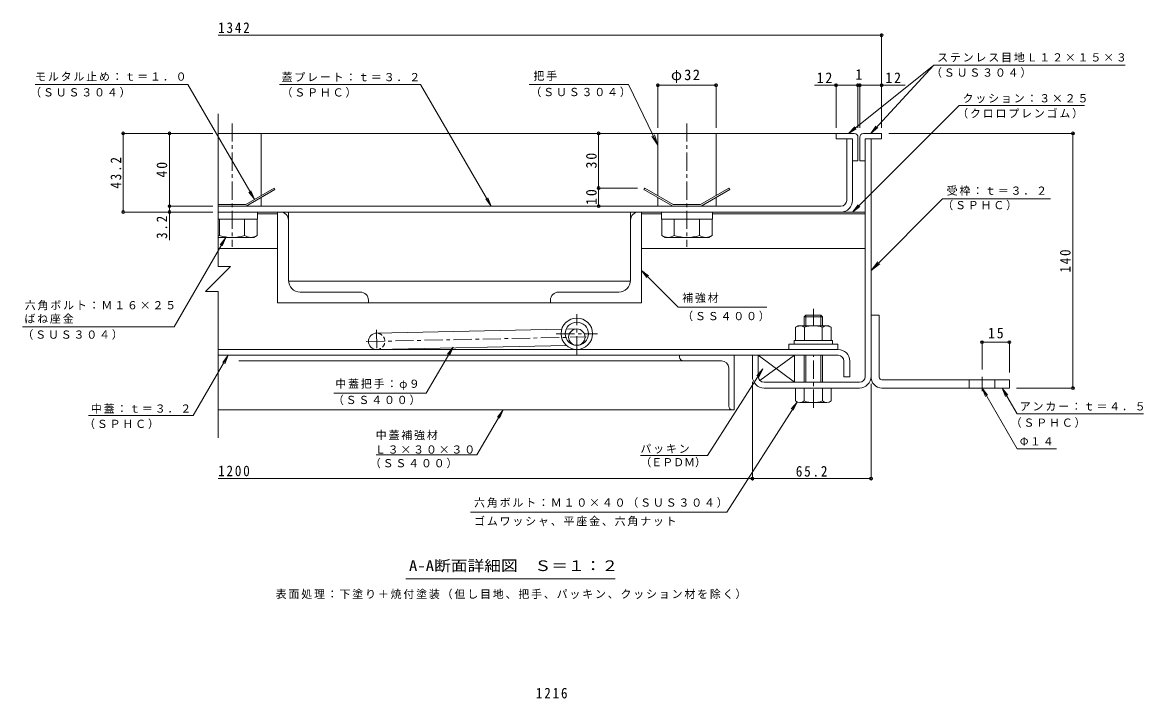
# Model space of a CAD drawing. Units: millimetres on the paper, enlarged 10 times, with parts at other scales. Extents: x -2620 to 2750, y -1962 to 1705.
# Drawn here: x -331 to 2750, y -154 to 1705 of the extents above; entities that cross this region are included whole.
import ezdxf
from ezdxf.enums import TextEntityAlignment as Align

# ---------------------------------------------------------------- set-up
doc = ezdxf.new("R2010")
doc.units = ezdxf.units.MM
doc.header["$LTSCALE"] = 10
doc.header["$PDMODE"] = 32
doc.header["$PDSIZE"] = 8
doc.linetypes.add('CHAIN1', pattern=[8, 5, -1, 1, -1])
doc.linetypes.add('DASHED1', pattern=[1.8, 1.2, -0.6])
for name, color, linetype, lineweight in [('D-1', 2, 'Continuous', 9), ('D-2', 3, 'Continuous', 9), ('D-3', 4, 'Continuous', 9), ('D-5', 7, 'Continuous', 9), ('D-6', 6, 'Continuous', 9), ('D-7', 5, 'Continuous', 5), ('D-8', 5, 'Continuous', 5), ('D-9', 134, 'Continuous', 5), ('D-A', 3, 'Continuous', 9), ('D-B', 6, 'Continuous', 9), ('D-C', 5, 'Continuous', 5), ('D-E', 3, 'Continuous', 9), ('D-F', 7, 'Continuous', 9)]:
    doc.layers.add(name, color=color, linetype=linetype, lineweight=lineweight)
doc.styles.add('ＭＳ ゴシック', font='')
doc.styles.get('ＭＳ ゴシック').set_extended_font_data('MS Gothic')

msp = doc.modelspace()

# ---------------------------------------------------------------- linework, layer by layer
at = {"layer": 'D-1'}
for p, q in [((1984.77, 731.77), (1984.77, 1384.77)), ((2000.77, 731.77), (2000.77, 1384.77)), ((1690.77, 731.77), (1690.77, 789.77)), ((1706.77, 715.77), (1968.77, 715.77)), ((1706.77, 699.77), (1817.27, 699.77)), ((1968.77, 699.77), (1867.27, 699.77))]:
    msp.add_line(p, q, dxfattribs=at)
msp.add_lwpolyline([(1674.77, 731.77), (1674.77, 789.77), (1690.77, 789.77)], dxfattribs=at)
for centre, radius, start, end in [((1706.77, 731.77), 32, 180, 270), ((1706.77, 731.77), 16, 180, 270), ((1968.77, 731.77), 16, 270, 0), ((1968.77, 731.77), 32, 270, 0)]:
    msp.add_arc(centre, radius, start, end, dxfattribs=at)
at = {"layer": 'D-2'}
for p, q in [((1949.77, 1384.77), (1933.77, 1384.77)), ((1933.77, 1215.77), (1933.77, 1384.77)), ((1949.77, 1215.77), (1949.77, 1384.77)), ((1917.77, 1199.77), (206.61, 1199.77)), ((206.61, 1183.77), (1917.77, 1183.77))]:
    msp.add_line(p, q, dxfattribs=at)
at = {"layer": 'D-2', "linetype": 'CHAIN1'}
for p, q in [((1192.27, 792.28), (1192.27, 903.26)), ((1135.53, 849.02), (1249.01, 849.02))]:
    msp.add_line(p, q, dxfattribs=at)
at = {"layer": 'D-2'}
for radius in [43.25, 31.75]:
    msp.add_circle((1192.27, 849.02), radius, dxfattribs=at)
for radius in [16, 32]:
    msp.add_arc((1917.77, 1215.77), radius, 270, 0, dxfattribs=at)
at = {"layer": 'D-3'}
for p, q in [((1904.77, 1399.77), (206.61, 1399.77)), ((1964.77, 1389.77), (1964.77, 1324.77)), ((1969.77, 1389.77), (1969.77, 1324.77)), ((1979.77, 1399.77), (2029.77, 1399.77)), ((1984.77, 1324.77), (1984.77, 1384.77)), ((1949.77, 1324.77), (1964.77, 1324.77)), ((1984.77, 1324.77), (1969.77, 1324.77)), ((360.21, 1249.77), (282.27, 1204.77)), ((362.71, 1245.44), (283.61, 1199.77)), ((360.21, 1249.77), (362.71, 1245.44)), ((1379.33, 1249.77), (1376.83, 1245.44)), ((1376.83, 1245.44), (1455.93, 1199.77)), ((1379.33, 1249.77), (1457.27, 1204.77)), ((1610.21, 1249.77), (1532.27, 1204.77)), ((1612.71, 1245.44), (1533.61, 1199.77)), ((1610.21, 1249.77), (1612.71, 1245.44)), ((206.61, 1205.15), (207.27, 1204.77)), ((282.27, 1204.77), (207.27, 1204.77)), ((1457.27, 1204.77), (1532.27, 1204.77)), ((206.61, 1199.77), (283.61, 1199.77)), ((1455.93, 1199.77), (1533.61, 1199.77))]:
    msp.add_line(p, q, dxfattribs=at)
for points in [[(1954.77, 1399.77), (1904.77, 1399.77), (1904.77, 1384.77), (1949.77, 1384.77), (1949.77, 1324.77)], [(2029.77, 1399.77), (2029.77, 1384.77), (1984.77, 1384.77)]]:
    msp.add_lwpolyline(points, dxfattribs=at)
for centre, start, end in [((1954.77, 1389.77), 0, 90), ((1979.77, 1389.77), 90, 180)]:
    msp.add_arc(centre, 10, start, end, dxfattribs=at)
at = {"layer": 'D-5'}
for p, q in [((2173.32, 1587.17), (1938.68, 1399.77)), ((2173.32, 1587.17), (1999.8, 1399.77)), ((2173.32, 1587.17), (2699.16, 1587.17)), ((-295.82, 1534.52), (123.11, 1534.52)), ((375.64, 1534.52), (762.82, 1534.52)), ((957.12, 1199.77), (762.82, 1534.52)), ((1334.36, 1534.52), (1061.1, 1534.52)), ((1334.36, 1534.52), (1414.77, 1367.43)), ((2242.83, 1476.54), (1950.06, 1183.77)), ((2242.83, 1476.54), (2587.36, 1476.54)), ((1938.68, 1399.77), (1956.01, 1417.79)), ((1999.8, 1399.77), (2014.25, 1420.17)), ((1414.77, 1367.43), (1398.34, 1392.53)), ((1414.77, 1367.43), (1405.4, 1395.93)), ((1938.68, 1399.77), (1960.09, 1412.69)), ((1999.8, 1399.77), (2019.03, 1415.74)), ((306.41, 1218.71), (296.79, 1241.78)), ((957.12, 1199.77), (941.85, 1219.57)), ((957.12, 1199.77), (947.5, 1222.84)), ((1950.06, 1183.77), (1965.28, 1203.6)), ((2197.16, 1220.15), (2000.77, 1023.08)), ((2197.16, 1220.15), (2493.5, 1220.15)), ((1950.06, 1183.77), (1969.89, 1198.99)), ((227.5, 1113.77), (212.28, 1093.93)), ((1369.77, 1023.41), (1384.99, 1003.57)), ((2000.77, 1023.08), (2018.99, 1046.91)), ((2000.77, 1023.08), (2024.54, 1041.38)), ((1714.26, 922.47), (1470.7, 922.47)), ((85.81, 868.36), (-331.18, 868.36)), ((852.28, 812.42), (837.02, 792.62)), ((852.28, 812.42), (842.66, 789.34)), ((138.27, 623.94), (234.52, 789.77)), ((234.52, 789.77), (219.25, 769.97)), ((234.52, 789.77), (224.9, 766.69)), ((1551.53, 514.65), (1703.26, 752.75)), ((1703.26, 752.75), (1687.18, 733.6)), ((1703.26, 752.75), (1692.69, 730.09)), ((2305.77, 699.77), (2315.34, 676.67)), ((2305.77, 699.77), (2320.99, 679.93)), ((2305.77, 699.77), (2402.18, 532.78)), ((2361.07, 699.77), (2402.18, 628.56)), ((2361.07, 699.77), (2370.63, 676.67)), ((2361.07, 699.77), (2376.29, 679.93)), ((1604.8, 358.65), (1797.72, 661.39)), ((1797.72, 661.39), (1781.65, 642.24)), ((1797.72, 661.39), (1787.15, 638.74)), ((-149.45, 623.94), (138.27, 623.94)), ((917.57, 515.82), (989.51, 639.77)), ((989.51, 639.77), (974.24, 619.97)), ((989.51, 639.77), (979.89, 616.69)), ((2402.18, 628.56), (2749.62, 628.56)), ((2402.18, 532.78), (2510.23, 532.78)), ((641.06, 515.82), (917.57, 515.82)), ((1366.96, 514.65), (1551.53, 514.65)), ((899.93, 358.65), (1604.8, 358.65)), ((1297.29, 175.39), (722.29, 175.39))]:
    msp.add_line(p, q, dxfattribs=at)
for points in [[(123.11, 1534.52), (306.41, 1218.71), (291.15, 1238.51)], [(85.81, 868.36), (227.5, 1113.77), (217.93, 1090.67)], [(1470.7, 922.47), (1369.77, 1023.41), (1389.6, 1008.19)], [(524.89, 685.5), (778.62, 685.5), (852.28, 812.42)]]:
    msp.add_lwpolyline(points, dxfattribs=at)
at = {"layer": 'D-6'}
for p, q in [((206.61, 1183.77), (1984.77, 1183.77)), ((314.77, 1178.77), (369.77, 1178.77)), ((1369.77, 1178.77), (1424.77, 1178.77)), ((1564.77, 1178.77), (1984.77, 1178.77)), ((206.61, 1083.77), (369.77, 1083.77)), ((1369.77, 1083.77), (1984.77, 1083.77)), ((641.8, 850.76), (1150.83, 861.41)), ((1163.15, 861.66), (1192.27, 862.27)), ((642.74, 805.77), (1163.57, 816.66)), ((1192.27, 817.26), (1192.74, 817.27)), ((1690.77, 789.77), (1690.77, 731.77)), ((1695.29, 720.63), (1790.77, 789.77))]:
    msp.add_line(p, q, dxfattribs=at)
at = {"layer": 'D-6', "linetype": 'CHAIN1'}
for p, q in [((613.75, 827.67), (1217.55, 840.3)), ((641.61, 859.77), (642.86, 799.89))]:
    msp.add_line(p, q, dxfattribs=at)
at = {"layer": 'D-6'}
msp.add_lwpolyline([(1706.77, 715.77), (1790.77, 715.77), (1790.77, 789.77), (1690.77, 789.77), (1790.77, 715.77)], dxfattribs=at)
for centre, start, end in [((642.27, 828.27), 90, 270), ((1192.27, 839.77), 90, 270), ((1192.27, 839.77), 270, 90)]:
    msp.add_arc(centre, 22.5, start, end, dxfattribs=at)
at = {"layer": 'D-6', "linetype": 'DASHED1'}
msp.add_arc((642.27, 828.27), 22.5, 270, 90, dxfattribs=at)
at = {"layer": 'D-7'}
for p, q in [((1821.33, 899.77), (1817.27, 895.71)), ((1867.27, 895.71), (1817.27, 895.71)), ((1817.27, 870.77), (1817.27, 895.71)), ((1863.21, 899.77), (1821.33, 899.77)), ((1821.33, 870.77), (1821.33, 899.77)), ((1863.21, 899.77), (1867.27, 895.71)), ((1863.21, 870.77), (1863.21, 899.77)), ((1867.27, 895.71), (1867.27, 872.27)), ((1867.27, 895.71), (1867.27, 870.77)), ((1817.27, 789.77), (1817.27, 715.77)), ((1821.33, 715.77), (1821.33, 789.77)), ((1863.21, 715.77), (1863.21, 789.77)), ((1867.27, 789.77), (1867.27, 715.77)), ((1891.27, 699.77), (1793.27, 699.77)), ((1793.27, 664.24), (1793.27, 699.77)), ((1817.27, 699.77), (1817.27, 664.24)), ((1867.27, 699.77), (1867.27, 664.24)), ((1891.27, 664.24), (1891.27, 699.77)), ((1879.27, 659.77), (1805.27, 659.77))]:
    msp.add_line(p, q, dxfattribs=at)
at = {"layer": 'D-7', "linetype": 'CHAIN1'}
for p, q in [((1842.27, 870.77), (1842.27, 917.43)), ((1842.27, 645.38), (1842.27, 789.77))]:
    msp.add_line(p, q, dxfattribs=at)
at = {"layer": 'D-7', "color": 2, "lineweight": 9}
for p, q in [((1793.19, 866.97), (1799.77, 870.77)), ((1793.19, 866.97), (1793.19, 830.77)), ((1884.77, 870.77), (1799.77, 870.77)), ((1817.73, 866.97), (1817.73, 830.77)), ((1866.81, 866.97), (1866.81, 830.77))]:
    msp.add_line(p, q, dxfattribs=at)
at = {"layer": 'D-7', "color": 134}
for p, q in [((1774.77, 820.77), (1774.77, 805.77)), ((1774.77, 820.77), (1909.77, 820.77)), ((1774.77, 805.77), (1909.77, 805.77)), ((1909.77, 820.77), (1909.77, 805.77))]:
    msp.add_line(p, q, dxfattribs=at)
at = {"layer": 'D-7', "color": 6, "lineweight": 9}
for p, q in [((1789.77, 830.77), (1789.77, 820.77)), ((1789.77, 820.77), (1894.77, 820.77))]:
    msp.add_line(p, q, dxfattribs=at)
at = {"layer": 'D-7', "color": 2, "lineweight": 9}
msp.add_lwpolyline([(1884.77, 870.77), (1891.34, 866.97), (1891.34, 830.77), (1793.19, 830.77)], dxfattribs=at)
at = {"layer": 'D-7', "color": 6, "lineweight": 9}
msp.add_lwpolyline([(1789.77, 830.77), (1894.77, 830.77), (1894.77, 820.77)], dxfattribs=at)
at = {"layer": 'D-7', "color": 2, "lineweight": 9}
for centre, radius, start, end in [((1807.68, 841.89), 28.97, 94.38438, 120), ((1804.7, 846.57), 24.21, 57.42749, 88.18784), ((1842.27, 789.56), 81.2, 72.41188, 107.5881), ((1879.84, 846.57), 24.21, 91.81215, 122.57249), ((1876.86, 841.89), 28.97, 59.99998, 85.6156)]:
    msp.add_arc(centre, radius, start, end, dxfattribs=at)
at = {"layer": 'D-7'}
for centre, radius, start, end in [((1805.27, 678.1), 18.33, 229.1022, 310.89809), ((1842.27, 731.85), 72.08, 249.70546, 290.29454), ((1879.27, 678.1), 18.33, 229.10191, 310.8978)]:
    msp.add_arc(centre, radius, start, end, dxfattribs=at)
at = {"layer": 'D-8'}
for p, q in [((369.77, 933.77), (369.77, 1183.77)), ((369.77, 1183.77), (1369.77, 1183.77)), ((1369.77, 1183.77), (1369.77, 933.77)), ((1369.77, 933.77), (369.77, 933.77))]:
    msp.add_line(p, q, dxfattribs=at)
at = {"layer": 'D-9'}
for p, q in [((369.77, 933.77), (369.77, 1183.77)), ((380.49, 1183.77), (372.94, 1183.77)), ((1362.22, 1183.77), (1369.77, 1183.77)), ((1369.77, 933.77), (1369.77, 1183.77)), ((399.77, 996.24), (399.77, 1161.31)), ((1339.77, 996.24), (1339.77, 1161.31)), ((432.24, 963.77), (597.32, 963.77)), ((1307.3, 963.77), (1142.22, 963.77))]:
    msp.add_line(p, q, dxfattribs=at)
for points in [[(619.77, 941.32), (619.77, 933.77), (369.77, 933.77)], [(1119.77, 941.32), (1119.77, 933.77), (1369.77, 933.77)]]:
    msp.add_lwpolyline(points, dxfattribs=at)
for centre, radius, start, end in [((377.27, 1161.27), 22.5, 0.11869, 89.87078), ((1362.27, 1161.27), 22.5, 90.12922, 179.88131), ((432.27, 996.27), 32.5, 180.05807, 269.94193), ((1307.27, 996.27), 32.5, 270.05807, 359.94193), ((597.27, 941.27), 22.5, 0.12922, 89.88131), ((1142.27, 941.27), 22.5, 90.11869, 179.87078)]:
    msp.add_arc(centre, radius, start, end, dxfattribs=at)
at = {"layer": 'D-A'}
for p, q in [((1910.27, 805.77), (206.61, 805.77)), ((206.61, 789.77), (1910.27, 789.77)), ((1926.27, 773.77), (1926.27, 730.77)), ((1942.27, 773.77), (1942.27, 730.77)), ((1926.27, 730.77), (1942.27, 730.77))]:
    msp.add_line(p, q, dxfattribs=at)
for radius in [32, 16]:
    msp.add_arc((1910.27, 773.77), radius, 0, 90, dxfattribs=at)
at = {"layer": 'D-B', "color": 4}
for p, q in [((399.77, 1183.77), (399.77, 993.77)), ((1339.77, 1183.77), (399.77, 1183.77)), ((1339.77, 993.77), (1339.77, 1183.77)), ((399.77, 993.77), (1339.77, 993.77))]:
    msp.add_line(p, q, dxfattribs=at)
at = {"layer": 'D-B'}
for p, q in [((1474.77, 789.77), (263.14, 789.77)), ((1484.77, 774.77), (263.14, 774.77)), ((1474.77, 789.77), (1624.77, 789.77)), ((1474.77, 784.77), (1474.77, 789.77)), ((1484.77, 774.77), (1589.77, 774.77)), ((1624.77, 789.77), (1624.77, 639.77)), ((1609.77, 649.77), (1609.77, 754.77)), ((1619.77, 639.77), (206.61, 639.77)), ((1619.77, 639.77), (1624.77, 639.77))]:
    msp.add_line(p, q, dxfattribs=at)
for centre, radius, start, end in [((1484.77, 784.77), 10, 180, 270), ((1589.77, 754.77), 20, 0, 90), ((1619.77, 649.77), 10, 180, 270)]:
    msp.add_arc(centre, radius, start, end, dxfattribs=at)
at = {"layer": 'D-C', "color": 2, "linetype": 'CHAIN1', "lineweight": 9}
for p, q in [((244.77, 1427.44), (244.77, 1088.14)), ((1494.77, 1427.44), (1494.77, 1088.14))]:
    msp.add_line(p, q, dxfattribs=at)
at = {"layer": 'D-C', "color": 2, "lineweight": 9}
for p, q in [((206.61, 1399.77), (324.77, 1399.77)), ((324.77, 1399.77), (324.77, 1229.31)), ((1414.77, 1399.77), (1414.77, 1229.31)), ((1414.77, 1399.77), (1574.77, 1399.77)), ((1574.77, 1399.77), (1574.77, 1229.31)), ((324.77, 1223.53), (324.77, 1199.77)), ((1414.77, 1223.53), (1414.77, 1199.77)), ((1574.77, 1223.53), (1574.77, 1199.77)), ((206.61, 1199.77), (324.77, 1199.77)), ((1414.77, 1199.77), (1574.77, 1199.77))]:
    msp.add_line(p, q, dxfattribs=at)
at = {"layer": 'D-C', "color": 134}
for p, q in [((206.61, 1183.77), (314.77, 1183.77)), ((314.77, 1183.77), (314.77, 1163.77)), ((1424.77, 1183.77), (1424.77, 1163.77)), ((1424.77, 1183.77), (1564.77, 1183.77)), ((1564.77, 1183.77), (1564.77, 1163.77)), ((206.61, 1163.77), (314.77, 1163.77)), ((1424.77, 1163.77), (1564.77, 1163.77))]:
    msp.add_line(p, q, dxfattribs=at)
at = {"layer": 'D-C'}
for p, q in [((314.05, 1163.77), (206.61, 1163.77)), ((210.13, 1119.13), (210.13, 1163.77)), ((279.41, 1119.13), (279.41, 1163.77)), ((314.05, 1119.13), (314.05, 1163.77)), ((1425.49, 1163.77), (1425.49, 1119.13)), ((1564.05, 1163.77), (1425.49, 1163.77)), ((1460.13, 1119.13), (1460.13, 1163.77)), ((1529.41, 1119.13), (1529.41, 1163.77)), ((1564.05, 1119.13), (1564.05, 1163.77)), ((206.61, 1113.77), (304.77, 1113.77)), ((304.77, 1113.77), (314.05, 1119.13)), ((1434.77, 1113.77), (1425.49, 1119.13))]:
    msp.add_line(p, q, dxfattribs=at)
msp.add_lwpolyline([(1434.77, 1113.77), (1554.77, 1113.77), (1564.05, 1119.13)], dxfattribs=at)
for centre, radius, start, end in [((191.73, 1147.93), 34.18, 295.8214, 302.57069), ((244.77, 1228.41), 114.64, 252.41203, 287.58795), ((297.81, 1147.93), 34.18, 237.42929, 268.18645), ((293.6, 1154.54), 40.89, 274.38425, 299.99998), ((1445.93, 1154.54), 40.89, 240, 265.61574), ((1441.73, 1147.93), 34.18, 271.81354, 302.57069), ((1494.77, 1228.41), 114.64, 252.41203, 287.58795), ((1547.81, 1147.93), 34.18, 237.42929, 268.18645), ((1543.6, 1154.54), 40.89, 274.38425, 299.99998)]:
    msp.add_arc(centre, radius, start, end, dxfattribs=at)
at = {"layer": 'D-E'}
for p, q in [((2000.77, 899.77), (2000.77, 731.77)), ((2000.77, 899.77), (2023.27, 899.77)), ((2023.27, 729.77), (2023.27, 899.77)), ((2030.77, 722.27), (2380.77, 722.27)), ((2270.77, 699.77), (2270.77, 722.27)), ((2340.77, 699.77), (2340.77, 722.27)), ((2380.77, 722.27), (2380.77, 699.77)), ((2380.77, 699.77), (2030.77, 699.77))]:
    msp.add_line(p, q, dxfattribs=at)
at = {"layer": 'D-E', "linetype": 'CHAIN1'}
msp.add_line((2305.77, 691.04), (2305.77, 730.48), dxfattribs=at)
at = {"layer": 'D-E'}
for radius, start in [(30, 176.17647), (7.5, 180.00027)]:
    msp.add_arc((2030.77, 729.77), radius, start, 270, dxfattribs=at)
at = {"layer": 'D-F'}
for p, q in [((2029.77, 1669.57), (206.61, 1669.57)), ((2029.77, 1414.77), (2029.77, 1674.57)), ((1414.77, 1414.76), (1414.77, 1537.39)), ((1414.77, 1532.39), (1574.77, 1532.39)), ((1574.77, 1414.76), (1574.77, 1537.39)), ((1845.2, 1532.39), (1964.77, 1532.39)), ((1904.77, 1414.77), (1904.77, 1537.39)), ((1964.77, 1414.77), (1964.77, 1537.39)), ((1964.77, 1532.39), (1969.77, 1532.39)), ((1969.77, 1414.77), (1969.77, 1537.39)), ((1969.77, 1532.39), (2094.12, 1532.39)), ((206.61, 1454.03), (206.61, 1034.18)), ((-57.27, 1399.77), (191.61, 1399.77)), ((-54.27, 1183.77), (-54.27, 1399.77)), ((1252.11, 1249.77), (1252.11, 1399.77)), ((2558.4, 1399.77), (2049.77, 1399.77)), ((2555.4, 699.77), (2555.4, 1399.77)), ((1249.11, 1249.77), (1359.33, 1249.77)), ((1252.11, 1199.77), (1252.11, 1249.77)), ((-57.27, 1183.77), (191.61, 1183.77)), ((191.61, 1199.77), (67.97, 1199.77)), ((72.97, 1183.77), (72.97, 1106.21)), ((206.61, 965.36), (172.21, 965.36)), ((206.61, 965.36), (206.61, 563.23)), ((2305.77, 829.02), (2305.77, 750.48)), ((2305.77, 826.02), (2380.77, 826.02)), ((2380.77, 829.02), (2380.77, 742.27)), ((1674.76, 716.77), (1674.76, 445.98)), ((2000.77, 447.98), (2000.77, 711.77)), ((2558.4, 699.77), (2400.77, 699.77)), ((1674.76, 450.98), (206.61, 450.98)), ((1674.76, 450.98), (2000.77, 450.98))]:
    msp.add_line(p, q, dxfattribs=at)
for points in [[(72.97, 1183.77), (72.97, 1199.77), (72.97, 1399.77)], [(206.61, 1034.18), (241.02, 1034.18), (172.21, 965.36)]]:
    msp.add_lwpolyline(points, dxfattribs=at)
for p in [(2029.77, 1669.57), (1414.77, 1532.39), (1574.77, 1532.39), (1904.77, 1532.39), (1964.77, 1532.39), (1969.77, 1532.39), (2029.77, 1532.39), (-54.27, 1399.77), (72.97, 1399.77), (1252.11, 1399.77), (2555.4, 1399.77), (1252.11, 1249.77), (72.97, 1199.77), (1252.11, 1199.77), (-54.27, 1183.77), (72.97, 1183.77), (2305.77, 826.02), (2380.77, 826.02), (2555.4, 699.77), (1674.76, 450.98), (2000.77, 450.98)]:
    msp.add_point(p, dxfattribs=at)

# ---------------------------------------------------------------- texts
at = {"layer": 'D-5', "style": 'ＭＳ ゴシック'}
msp.add_text('（ＥＰＤＭ）', height=21.99, dxfattribs=at).set_placement((1366.96, 478.08), align=Align.BOTTOM_LEFT)
at = {"layer": 'D-5', "color": 2, "style": 'ＭＳ ゴシック', "width": 1.15}
msp.add_text('A-A断面詳細図\u3000Ｓ＝１：２', height=29.33, dxfattribs=at).set_placement((731.04, 187.89), align=Align.BOTTOM_LEFT)
at = {"layer": 'D-5', "char_height": 21.99, "attachment_point": 7, "style": 'ＭＳ ゴシック'}
for s, insert in [('\\T1.17;ステンレス目地Ｌ１２×１５×３', (2182.51, 1595.34)), ('\\T1.17;把手', (1073.2, 1544.36)), ('\\T1.17;（ＳＵＳ３０４）', (2165.67, 1552.9)), ('\\T1.17;モルタル止め：ｔ＝１．０', (-296.22, 1543.52)), ('\\T1.17;蓋プレート：ｔ＝３．２', (380.97, 1542.07)), ('\\T1.17;（ＳＵＳ３０４）', (-309.78, 1498.61)), ('\\T1.17;（ＳＰＨＣ）', (380.97, 1498.4)), ('\\T1.17;（ＳＵＳ３０４）', (1064.79, 1499.45)), ('\\T1.17;クッション：３×２５', (2252.38, 1482.87)), ('\\T1.17;（クロロプレンゴム）', (2237.56, 1440.76)), ('\\T1.17;受枠：ｔ＝３．２', (2208.66, 1228.71)), ('\\T1.17;（ＳＰＨＣ）', (2196.5, 1188.56)), ('\\T1.17;補強材', (1481.81, 933.95)), ('\\T1.17;六角ボルト：Ｍ１６×２５', (-324.65, 913.71)), ('\\T1.17;ばね座金', (-325.7, 876.99)), ('\\T1.17;（ＳＳ４００）', (1481.81, 883.43)), ('\\T1.17;（ＳＵＳ３０４）', (-331.18, 832.49)), ('\\T1.17;中蓋把手：φ９', (528.61, 694.39)), ('\\T1.17;（ＳＳ４００）', (521.96, 652.85)), ('\\T1.17;中蓋：ｔ＝３．２', (-143.02, 629.64)), ('\\T1.17;アンカー：ｔ＝４．５', (2409.48, 637.08)), ('\\T1.17;（ＳＰＨＣ）', (2384.5, 590.48)), ('\\T1.17;（ＳＰＨＣ）', (-161.69, 587.08)), ('\\T1.17;中蓋補強材', (639.78, 556.32)), ('\\T1.17;Φ１４', (2409.48, 541.3)), ('\\T1.17;Ｌ３×３０×３０', (637.43, 519.13)), ('\\T1.17;パッキン', (1366.96, 519.47)), ('\\T1.17;（ＳＳ４００）', (623.59, 478.99)), ('\\T1.17;六角ボルト：Ｍ１０×４０（ＳＵＳ３０４）', (910.08, 370.67)), ('\\T1.17;ゴムワッシャ、平座金、六角ナット', (910.08, 319.84)), ('\\T1.17;表面処理：下塗り＋焼付塗装（但し目地、把手、パッキン、クッション材を除く）', (364.79, 119.26))]:
    msp.add_mtext(s, dxfattribs=dict(at, insert=insert))
at = {"layer": 'D-F', "color": 2, "style": 'ＭＳ ゴシック'}
msp.add_text('1', height=29.33, dxfattribs=at).set_placement((1957.27, 1538.39), align=Align.BOTTOM_LEFT)
at = {"layer": 'D-F', "color": 2, "char_height": 29.33, "attachment_point": 7, "style": 'ＭＳ ゴシック'}
for s, insert in [('\\T1.28;\\W0.9;1342', (206.61, 1675.57)), ('\\T1.19;φ32', (1451.02, 1538.39)), ('\\T1.27;\\W0.95;12', (1851.31, 1538.39)), ('\\T1.27;\\W0.95;12', (2040.05, 1538.39)), ('\\T1.27;\\W0.95;15', (2322.02, 836.02)), ('\\T1.28;\\W0.9;1200', (206.61, 456.98)), ('\\T1.28;\\W0.9;65.2', (1794.02, 455.98)), ('\\T1.28;\\W0.9;1216', (1079.77, -154))]:
    msp.add_mtext(s, dxfattribs=dict(at, insert=insert))
at = {"layer": 'D-F', "color": 2, "char_height": 29.33, "attachment_point": 7, "rotation": 90, "style": 'ＭＳ ゴシック'}
for s, insert in [('\\T1.28;\\W0.9;43.2', (-59.27, 1248.02)), ('\\T1.27;\\W0.95;30', (1247.11, 1303.52)), ('\\T1.27;\\W0.95;40', (66.97, 1278.52)), ('\\T1.27;\\W0.95;10', (1247.11, 1203.52)), ('\\T1.27;\\W0.9;3.2', (66.97, 1109.83)), ('\\T1.27;\\W0.9;140', (2549.4, 1017.27))]:
    msp.add_mtext(s, dxfattribs=dict(at, insert=insert))

doc.saveas('drawing.dxf')
